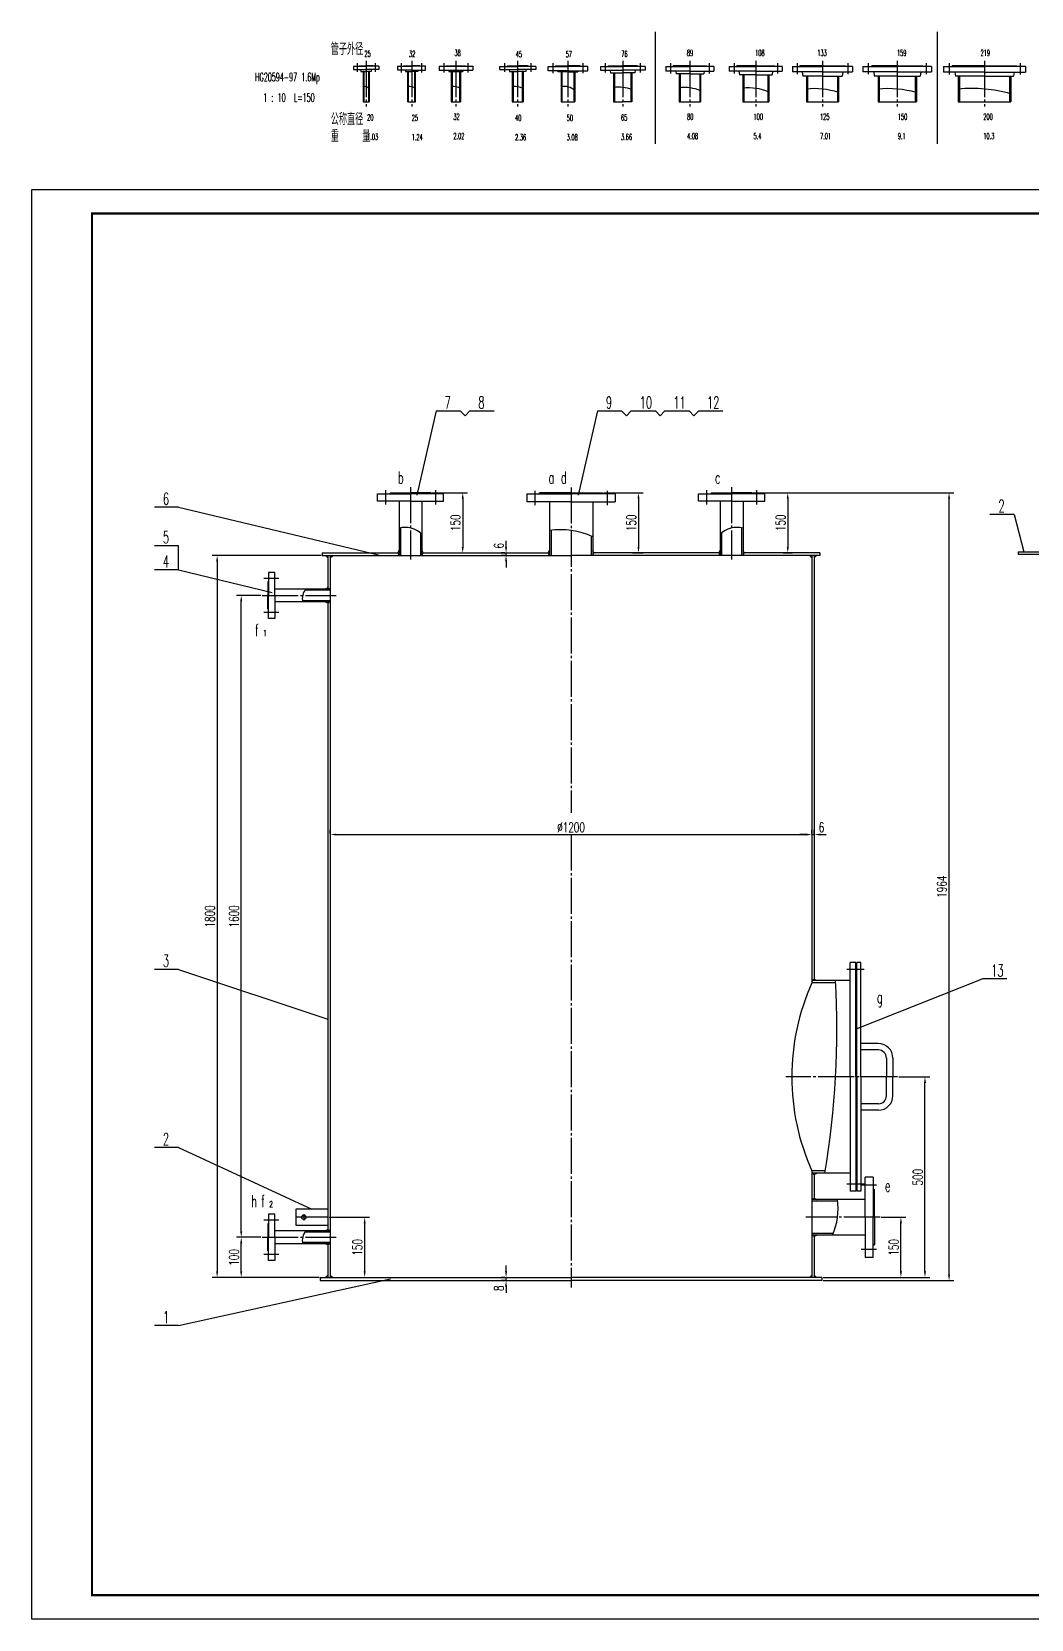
# Model space of a CAD drawing. Extents: x 0 to 841, y 0 to 660.
# Drawn here: x 0 to 415, y 0 to 660 of the extents above; entities that cross this region are included whole.
import ezdxf

# ---------------------------------------------------------------- set-up
doc = ezdxf.new("R2010")
doc.units = 0
doc.header["$LTSCALE"] = 10
doc.header["$MEASUREMENT"] = 0
doc.linetypes.add('XC', pattern=[1.8, 1.5, -0.1, 0.1, -0.1])
doc.layers.get('0').update_dxf_attribs({"linetype": 'CONTINUOUS'})
doc.layers.get('DEFPOINTS').update_dxf_attribs({"linetype": 'CONTINUOUS'})
doc.layers.add('1', color=1, linetype='XC')
doc.layers.add('A', color=3, linetype='CONTINUOUS')
doc.styles.add('HZTXT', font='txt.shx', dxfattribs={"width": 0.67, "bigfont": 'hztxt.shx'})
doc.styles.add('KING', font='txt.shx', dxfattribs={"width": 0.5, "bigfont": 'hztxt.shx'})
doc.styles.add('WANG08', font='txt.shx', dxfattribs={"width": 0.7, "bigfont": 'hztxt.shx'})
doc.dimstyles.new('GYY-比例1-6', dxfattribs={"dimtxt": 4, "dimasz": 2.5, "dimexe": 2, "dimexo": 0.5, "dimgap": 1, "dimtad": 1, "dimdec": 4, "dimlfac": 6, "dimzin": 9, "dimdsep": 46, "dimtxsty": 'HZTXT', "dimcen": 2, "dimclrd": 6, "dimclre": 6, "dimclrt": 6, "dimadec": 0, "dimazin": 0, "dimtfac": 0.5, "dimtdec": 4, "dimtix": 1, "dimtmove": 2, "dimatfit": 3, "dimfxl": 0, "dimtolj": 1, "dimtzin": 9, "dimarcsym": 0})

# ---------------------------------------------------------------- blocks, each defined once
blk = doc.blocks.new('*D11')
at = {"color": 6, "linetype": 'ByBlock'}
for p, q in [((131.17, 136.67), (121, 136.67)), ((123, 122.5), (123, 134.17)), ((155.33, 120), (121, 120))]:
    blk.add_line(p, q, dxfattribs=at)
for points in [[(122.58, 134.17), (123.42, 134.17), (123, 136.67)], [(122.58, 122.5), (123.42, 122.5), (123, 120)]]:
    blk.add_solid(points, dxfattribs=at)
at = {"layer": 'DEFPOINTS', "color": 0, "linetype": 'ByBlock'}
for p in [(123, 136.67), (131.67, 136.67), (155.83, 120)]:
    blk.add_point(p, dxfattribs=at)
at = {"color": 6, "linetype": 'ByBlock', "insert": (120, 128.33), "char_height": 4, "attachment_point": 5, "rotation": 90, "style": 'HZTXT'}
blk.add_mtext('\\A1;100', dxfattribs=at)
blk = doc.blocks.new('*D12')
at = {"color": 6, "linetype": 'ByBlock'}
for p, q in [((131.17, 403.33), (121, 403.33)), ((123, 139.17), (123, 400.83))]:
    blk.add_line(p, q, dxfattribs=at)
for points in [[(122.58, 400.83), (123.42, 400.83), (123, 403.33)], [(122.58, 139.17), (123.42, 139.17), (123, 136.67)]]:
    blk.add_solid(points, dxfattribs=at)
at = {"layer": 'DEFPOINTS', "color": 0, "linetype": 'ByBlock'}
for p in [(123, 403.33), (131.67, 403.33), (131.67, 136.67)]:
    blk.add_point(p, dxfattribs=at)
at = {"color": 6, "linetype": 'ByBlock', "insert": (120, 270), "char_height": 4, "attachment_point": 5, "rotation": 90, "style": 'HZTXT'}
blk.add_mtext('\\A1;1600', dxfattribs=at)
blk = doc.blocks.new('*D13')
at = {"color": 6, "linetype": 'ByBlock'}
for p, q in [((156.17, 420), (111, 420)), ((113, 417.5), (113, 122.5)), ((155.33, 120), (111, 120))]:
    blk.add_line(p, q, dxfattribs=at)
for points in [[(112.58, 417.5), (113.42, 417.5), (113, 420)], [(112.58, 122.5), (113.42, 122.5), (113, 120)]]:
    blk.add_solid(points, dxfattribs=at)
at = {"layer": 'DEFPOINTS', "color": 0, "linetype": 'ByBlock'}
for p in [(156.67, 420), (113, 120), (155.83, 120)]:
    blk.add_point(p, dxfattribs=at)
at = {"color": 6, "linetype": 'ByBlock', "insert": (110, 270), "char_height": 4, "attachment_point": 5, "rotation": 90, "style": 'HZTXT'}
blk.add_mtext('\\A1;1800', dxfattribs=at)
blk = doc.blocks.new('*D14')
at = {"color": 6, "linetype": 'ByBlock'}
for p, q in [((124, 326.5), (124, 328)), ((126.5, 326), (321.5, 326)), ((324, 326.5), (324, 328))]:
    blk.add_line(p, q, dxfattribs=at)
for points in [[(126.5, 326.42), (126.5, 325.58), (124, 326)], [(321.5, 326.42), (321.5, 325.58), (324, 326)]]:
    blk.add_solid(points, dxfattribs=at)
at = {"layer": 'DEFPOINTS', "color": 0, "linetype": 'ByBlock'}
for p in [(124, 326), (324, 326), (324, 326)]:
    blk.add_point(p, dxfattribs=at)
at = {"color": 6, "linetype": 'ByBlock', "insert": (224, 329), "char_height": 4, "attachment_point": 5, "style": 'HZTXT'}
blk.add_mtext('\\A1;∅1200', dxfattribs=at)
blk = doc.blocks.new('*D15')
at = {"color": 6, "linetype": 'ByBlock'}
for p, q in [((360, 283.5), (360, 285)), ((361, 283.5), (361, 285)), ((357.5, 283), (355, 283)), ((360, 283), (361, 283)), ((360, 283), (361, 283)), ((363.5, 283), (366, 283))]:
    blk.add_line(p, q, dxfattribs=at)
for points in [[(357.5, 283.42), (357.5, 282.58), (360, 283)], [(363.5, 283.42), (363.5, 282.58), (361, 283)]]:
    blk.add_solid(points, dxfattribs=at)
at = {"layer": 'DEFPOINTS', "color": 0, "linetype": 'ByBlock'}
for p in [(360, 283), (361, 283), (361, 283)]:
    blk.add_point(p, dxfattribs=at)
at = {"color": 6, "linetype": 'ByBlock', "insert": (364, 286), "char_height": 4, "attachment_point": 5, "style": 'HZTXT'}
blk.add_mtext('\\A1;6', dxfattribs=at)
blk = doc.blocks.new('*D16')
at = {"color": 6, "linetype": 'ByBlock'}
for p, q in [((202.33, 446), (217, 446)), ((215, 443.5), (215, 423.5)), ((213.5, 421), (217, 421))]:
    blk.add_line(p, q, dxfattribs=at)
for points in [[(214.58, 443.5), (215.42, 443.5), (215, 446)], [(214.58, 423.5), (215.42, 423.5), (215, 421)]]:
    blk.add_solid(points, dxfattribs=at)
at = {"layer": 'DEFPOINTS', "color": 0, "linetype": 'ByBlock'}
for p in [(201.83, 446), (213, 421), (215, 421)]:
    blk.add_point(p, dxfattribs=at)
at = {"color": 6, "linetype": 'ByBlock', "insert": (212, 433.5), "char_height": 4, "attachment_point": 5, "rotation": 90, "style": 'HZTXT'}
blk.add_mtext('\\A1;150', dxfattribs=at)
blk = doc.blocks.new('*D17')
at = {"color": 6, "linetype": 'ByBlock'}
for p, q in [((273.67, 446), (290, 446)), ((288, 443.5), (288, 423.5)), ((285.5, 421), (290, 421))]:
    blk.add_line(p, q, dxfattribs=at)
for points in [[(287.58, 443.5), (288.42, 443.5), (288, 446)], [(287.58, 423.5), (288.42, 423.5), (288, 421)]]:
    blk.add_solid(points, dxfattribs=at)
at = {"layer": 'DEFPOINTS', "color": 0, "linetype": 'ByBlock'}
for p in [(273.17, 446), (285, 421), (288, 421)]:
    blk.add_point(p, dxfattribs=at)
at = {"color": 6, "linetype": 'ByBlock', "insert": (285, 433.5), "char_height": 4, "attachment_point": 5, "rotation": 90, "style": 'HZTXT'}
blk.add_mtext('\\A1;150', dxfattribs=at)
blk = doc.blocks.new('*D18')
at = {"color": 6, "linetype": 'ByBlock'}
for p, q in [((335.67, 446), (352, 446)), ((350, 443.5), (350, 423.5)), ((348.12, 421), (352, 421))]:
    blk.add_line(p, q, dxfattribs=at)
for points in [[(349.58, 443.5), (350.42, 443.5), (350, 446)], [(349.58, 423.5), (350.42, 423.5), (350, 421)]]:
    blk.add_solid(points, dxfattribs=at)
at = {"layer": 'DEFPOINTS', "color": 0, "linetype": 'ByBlock'}
for p in [(335.17, 446), (347.62, 421), (350, 421)]:
    blk.add_point(p, dxfattribs=at)
at = {"color": 6, "linetype": 'ByBlock', "insert": (347, 433.5), "char_height": 4, "attachment_point": 5, "rotation": 90, "style": 'HZTXT'}
blk.add_mtext('\\A1;150', dxfattribs=at)
blk = doc.blocks.new('*D19')
at = {"color": 6, "linetype": 'ByBlock'}
for p, q in [((233, 423.5), (233, 426)), ((232.5, 421), (231, 421)), ((232.5, 420), (231, 420)), ((233, 420), (233, 421)), ((233, 420), (233, 421)), ((233, 417.5), (233, 415))]:
    blk.add_line(p, q, dxfattribs=at)
for points in [[(232.58, 423.5), (233.42, 423.5), (233, 421)], [(232.58, 417.5), (233.42, 417.5), (233, 420)]]:
    blk.add_solid(points, dxfattribs=at)
at = {"layer": 'DEFPOINTS', "color": 0, "linetype": 'ByBlock'}
for p in [(233, 421), (233, 421), (233, 420)]:
    blk.add_point(p, dxfattribs=at)
at = {"color": 6, "linetype": 'ByBlock', "insert": (230, 424), "char_height": 4, "attachment_point": 5, "rotation": 90, "style": 'HZTXT'}
blk.add_mtext('\\A1;6', dxfattribs=at)
blk = doc.blocks.new('*D20')
at = {"color": 6, "linetype": 'ByBlock'}
for p, q in [((388.83, 145), (399, 145)), ((397, 122.5), (397, 142.5)), ((364.67, 120), (399, 120))]:
    blk.add_line(p, q, dxfattribs=at)
for points in [[(396.58, 142.5), (397.42, 142.5), (397, 145)], [(396.58, 122.5), (397.42, 122.5), (397, 120)]]:
    blk.add_solid(points, dxfattribs=at)
at = {"layer": 'DEFPOINTS', "color": 0, "linetype": 'ByBlock'}
for p in [(388.33, 145), (397, 145), (364.17, 120)]:
    blk.add_point(p, dxfattribs=at)
at = {"color": 6, "linetype": 'ByBlock', "insert": (394, 132.5), "char_height": 4, "attachment_point": 5, "rotation": 90, "style": 'HZTXT'}
blk.add_mtext('\\A1;150', dxfattribs=at)
blk = doc.blocks.new('*D21')
at = {"color": 6, "linetype": 'ByBlock'}
for p, q in [((396.11, 203.33), (409, 203.33)), ((407, 122.5), (407, 200.83)), ((364.67, 120), (409, 120))]:
    blk.add_line(p, q, dxfattribs=at)
for points in [[(406.58, 200.83), (407.42, 200.83), (407, 203.33)], [(406.58, 122.5), (407.42, 122.5), (407, 120)]]:
    blk.add_solid(points, dxfattribs=at)
at = {"layer": 'DEFPOINTS', "color": 0, "linetype": 'ByBlock'}
for p in [(395.61, 203.33), (407, 203.33), (364.17, 120)]:
    blk.add_point(p, dxfattribs=at)
at = {"color": 6, "linetype": 'ByBlock', "insert": (404, 161.67), "char_height": 4, "attachment_point": 5, "rotation": 90, "style": 'HZTXT'}
blk.add_mtext('\\A1;500', dxfattribs=at)
blk = doc.blocks.new('*D22')
at = {"color": 6, "linetype": 'ByBlock'}
for p, q in [((335.67, 446), (419, 446)), ((417, 121.17), (417, 443.5)), ((364.67, 118.67), (419, 118.67))]:
    blk.add_line(p, q, dxfattribs=at)
for points in [[(416.58, 443.5), (417.42, 443.5), (417, 446)], [(416.58, 121.17), (417.42, 121.17), (417, 118.67)]]:
    blk.add_solid(points, dxfattribs=at)
at = {"layer": 'DEFPOINTS', "color": 0, "linetype": 'ByBlock'}
for p in [(335.17, 446), (417, 446), (364.17, 118.67)]:
    blk.add_point(p, dxfattribs=at)
at = {"color": 6, "linetype": 'ByBlock', "insert": (414, 282.33), "char_height": 4, "attachment_point": 5, "rotation": 90, "style": 'HZTXT'}
blk.add_mtext('\\A1;1964', dxfattribs=at)
blk = doc.blocks.new('*D23')
at = {"color": 6, "linetype": 'ByBlock'}
for p, q in [((232.5, 120), (231, 120)), ((233, 122.5), (233, 125)), ((233, 118.67), (233, 120)), ((233, 118.67), (233, 120)), ((232.5, 118.67), (231, 118.67)), ((233, 116.17), (233, 113.67))]:
    blk.add_line(p, q, dxfattribs=at)
for points in [[(232.58, 122.5), (233.42, 122.5), (233, 120)], [(232.58, 116.17), (233.42, 116.17), (233, 118.67)]]:
    blk.add_solid(points, dxfattribs=at)
at = {"layer": 'DEFPOINTS', "color": 0, "linetype": 'ByBlock'}
for p in [(233, 120), (233, 120), (233, 118.67)]:
    blk.add_point(p, dxfattribs=at)
at = {"color": 6, "linetype": 'ByBlock', "insert": (230, 115.49), "char_height": 4, "attachment_point": 5, "rotation": 90, "style": 'HZTXT'}
blk.add_mtext('\\A1;8', dxfattribs=at)
blk = doc.blocks.new('*D30')
at = {"color": 6, "linetype": 'ByBlock'}
for p, q in [((123.5, 167), (140.27, 167)), ((138.27, 164.5), (138.27, 144.5)), ((135.75, 142), (140.27, 142))]:
    blk.add_line(p, q, dxfattribs=at)
for points in [[(137.86, 164.5), (138.69, 164.5), (138.27, 167)], [(137.86, 144.5), (138.69, 144.5), (138.27, 142)]]:
    blk.add_solid(points, dxfattribs=at)
at = {"layer": 'DEFPOINTS', "color": 0, "linetype": 'ByBlock'}
for p in [(123, 167), (135.25, 142), (138.27, 142)]:
    blk.add_point(p, dxfattribs=at)
at = {"color": 6, "linetype": 'ByBlock', "insert": (135.27, 154.5), "char_height": 4, "attachment_point": 5, "rotation": 90, "style": 'HZTXT'}
blk.add_mtext('\\A1;150', dxfattribs=at)

msp = doc.modelspace()

# ---------------------------------------------------------------- linework, layer by layer
for p, q in [((168, 502), (160, 467)), ((168, 502), (178, 502)), ((178, 502), (180, 500)), ((180, 500), (182, 502)), ((182, 502), (192, 502)), ((235, 502), (227, 467)), ((235, 502), (245, 502)), ((245, 502), (247, 500)), ((247, 500), (249, 502)), ((249, 502), (259, 502)), ((259, 502), (261, 500)), ((261, 500), (263, 502)), ((263, 502), (273, 502)), ((273, 502), (275, 500)), ((275, 500), (277, 502)), ((277, 502), (287, 502)), ((61, 461.999999), (51, 461.999999)), ((61, 461.999999), (144, 442.2)), ((408, 459), (398, 459)), ((408, 459), (412, 443.5)), ((61, 445.999999), (51, 445.999999)), ((61, 435.999999), (61, 445.999999)), ((61, 435.999999), (51, 435.999999)), ((61, 435.999999), (99.8, 426.6)), ((61, 269.999999), (51, 269.999999)), ((61, 269.999999), (123, 249.240964)), ((395, 266), (342.061507, 245)), ((405, 266), (395, 266)), ((61, 195.999999), (51, 195.999999)), ((61, 195.999999), (116.333333, 170.333333)), ((61, 121.999999), (149, 141.4)), ((61, 121.999999), (51, 121.999999))]:
    msp.add_line(p, q)
msp.add_lwpolyline([(0, 0), (0, 594), (841, 594), (841, 0)], close=True)
at = {"const_width": 0.9}
msp.add_lwpolyline([(25, 10), (25, 584), (831, 584), (831, 10)], close=True, dxfattribs=at)
for centre, radius, start, end in [((138.234142, 634.304468), 2.488685, 41.113384967, 104.544780528), ((157.017001, 633.013187), 3.785702, 50.656785066, 102.199803947), ((175.211131, 632.283843), 4.530279, 51.016227441, 102.104777157), ((200.68817, 629.773659), 7.030332, 61.310504267, 99.20810892), ((221.253149, 630.404029), 6.370781, 47.853209591, 102.925119212), ((243.580565, 621.676008), 14.85936, 67.443356998, 97.346266984), ((271.139061, 619.390477), 16.96942, 66.836603743, 97.534214245), ((298.009898, 616.583735), 19.616363, 65.611565881, 97.911317486), ((325.090463, 603.410244), 32.473823, 72.111206657, 95.876823346), ((355.481378, 589.846232), 46.039084, 74.988135786, 94.953066379), ((390.251046, 572.986831), 62.96505, 74.878961781, 94.988339414), ((154.958333, 442.98439), 10.617968, 47.853209591, 102.925119212), ((219.5, 419.950567), 32.693938, 65.611565881, 97.911317486), ((293.041667, 442.98439), 10.617968, 77.074880788, 132.146790409), ((118.667013, 424), 6.309503, 140.656785066, 192.199803947), ((-29.942995, 245.333333), 364.355069, 350.521672187, 3.146633391), ((306.628469, 170.708333), 28.282367, 336.836603743, 7.534214245), ((118.667013, 157.333333), 6.309503, 140.656785066, 192.199803947)]:
    msp.add_arc(centre, radius, start, end)
at = {"layer": '1'}
for p, q in [((135.109142, 646.413395), (135.109142, 642.813395)), ((138.859142, 647.413395), (138.859142, 628.413395)), ((142.609142, 646.413395), (142.609142, 642.813395)), ((153.567001, 642.613395), (153.567001, 646.413395)), ((157.817001, 647.413395), (157.817001, 628.413395)), ((162.067001, 642.613395), (162.067001, 646.413395)), ((171.161131, 646.413395), (171.161131, 642.613395)), ((176.161131, 647.413395), (176.161131, 628.413395)), ((181.161131, 646.413395), (181.161131, 642.613395)), ((196.31317, 646.413395), (196.31317, 642.813395)), ((201.81317, 647.413395), (201.81317, 628.413395)), ((207.31317, 646.413395), (207.31317, 642.813395)), ((216.428149, 646.413395), (216.428149, 642.313395)), ((222.678149, 647.413395), (222.678149, 628.413395)), ((228.928149, 646.413395), (228.928149, 642.313395)), ((238.230565, 646.413395), (238.230565, 642.613395)), ((245.480565, 647.413395), (245.480565, 628.413395)), ((252.730565, 646.413395), (252.730565, 642.613395)), ((265.364061, 646.413395), (265.364061, 642.113395)), ((273.364061, 647.413395), (273.364061, 628.413395)), ((281.364061, 646.413395), (281.364061, 642.113395)), ((291.709898, 646.413395), (291.709898, 642.113395)), ((300.709898, 647.413395), (300.709898, 628.413395)), ((309.709898, 646.413395), (309.709898, 642.113395)), ((317.915463, 646.413395), (317.915463, 641.913395)), ((328.415463, 647.413395), (328.415463, 628.413395)), ((338.915463, 646.413395), (338.915463, 641.913395)), ((347.456378, 646.413395), (347.456378, 641.913395)), ((359.456378, 647.413395), (359.456378, 628.413395)), ((371.456378, 646.413395), (371.456378, 641.913395)), ((380.976046, 646.413395), (380.976046, 641.713395)), ((395.726046, 647.413395), (395.726046, 628.413395)), ((410.476046, 646.413395), (410.476046, 641.713395)), ((146.916667, 469.030959), (146.916667, 463.064075)), ((157.333333, 470.333333), (157.333333, 440.333333)), ((167.75, 469.030959), (167.75, 463.064075)), ((209, 468.733105), (209, 462.900099)), ((224, 470.233105), (224, 335)), ((239, 468.733105), (239, 462.900099)), ((280.25, 469.030959), (280.25, 463.064075)), ((290.666667, 470.333333), (290.666667, 440.333333)), ((301.083333, 469.030959), (301.083333, 463.064075)), ((102.666667, 432.416667), (96.333333, 432.416667)), ((95.666667, 425.333333), (126.5, 425.333333)), ((102.666667, 418.25), (96.333333, 418.25)), ((224, 326), (224, 137.833333)), ((345.717006, 269.916667), (338.586021, 269.916667)), ((359.611576, 225.333333), (313.166667, 225.333333)), ((345.717006, 180.75), (338.586021, 180.75)), ((350.833333, 180.333333), (344.5, 180.333333)), ((102.666667, 165.75), (96.333333, 165.75)), ((123, 167), (109.666667, 167)), ((113, 168.333333), (113, 165.666667)), ((352.333333, 167), (321.5, 167)), ((95.666667, 158.666667), (126.5, 158.666667)), ((350.833333, 153.666667), (344.5, 153.666667)), ((102.666667, 151.583333), (96.333333, 151.583333))]:
    msp.add_line(p, q, dxfattribs=at)
at = {"layer": 'A'}
for p, q in [((259.102009, 612.939313), (259.102009, 659.522659)), ((376.150669, 612.939313), (376.150669, 659.522659)), ((133.609142, 645.213395), (138.859142, 645.213395)), ((133.609142, 645.213395), (133.609142, 643.813395)), ((133.609142, 643.813395), (138.859142, 643.813395)), ((135.959142, 645.413395), (135.959142, 645.213395)), ((135.959142, 645.413395), (138.859142, 645.413395)), ((136.609142, 643.813395), (136.708872, 643.013395)), ((136.708872, 643.013395), (138.859142, 643.013395)), ((137.609142, 643.013395), (137.609142, 630.413395)), ((137.909142, 643.013395), (137.909142, 630.413395)), ((141.759142, 645.413395), (138.859142, 645.413395)), ((144.109142, 645.213395), (138.859142, 645.213395)), ((144.109142, 643.813395), (138.859142, 643.813395)), ((141.009413, 643.013395), (138.859142, 643.013395)), ((139.809142, 643.013395), (139.809142, 630.413395)), ((140.109142, 643.013395), (140.109142, 630.413395)), ((141.109142, 643.813395), (141.009413, 643.013395)), ((141.759142, 645.413395), (141.759142, 645.213395)), ((144.109142, 645.213395), (144.109142, 643.813395)), ((152.067001, 645.213395), (157.817001, 645.213395)), ((152.067001, 643.613395), (152.067001, 645.213395)), ((157.817001, 643.613395), (152.067001, 643.613395)), ((154.417001, 645.413395), (157.817001, 645.413395)), ((154.417001, 645.213395), (154.417001, 645.413395)), ((155.217001, 643.613395), (155.290672, 643.013395)), ((155.290672, 643.013395), (157.817001, 643.013395)), ((156.217001, 630.413395), (156.217001, 643.013395)), ((156.517001, 630.413395), (156.517001, 643.013395)), ((161.217001, 645.413395), (157.817001, 645.413395)), ((163.567001, 645.213395), (157.817001, 645.213395)), ((157.817001, 643.613395), (163.567001, 643.613395)), ((160.34333, 643.013395), (157.817001, 643.013395)), ((159.117001, 630.413395), (159.117001, 643.013395)), ((159.417001, 630.413395), (159.417001, 643.013395)), ((160.417001, 643.613395), (160.34333, 643.013395)), ((161.217001, 645.213395), (161.217001, 645.413395)), ((163.567001, 643.613395), (163.567001, 645.213395)), ((169.161131, 645.213395), (183.161131, 645.213395)), ((169.161131, 645.213395), (169.161131, 643.613395)), ((169.161131, 643.613395), (183.161131, 643.613395)), ((172.261131, 645.413395), (180.061131, 645.413395)), ((172.261131, 645.413395), (172.261131, 645.213395)), ((173.161131, 643.613395), (173.239933, 643.013395)), ((173.239933, 643.013395), (179.082328, 643.013395)), ((174.261131, 643.013395), (174.261131, 630.413395)), ((174.611131, 643.013395), (174.611131, 630.413395)), ((177.711131, 643.013395), (177.711131, 630.413395)), ((178.061131, 643.013395), (178.061131, 630.413395)), ((179.161131, 643.613395), (179.082328, 643.013395)), ((180.061131, 645.413395), (180.061131, 645.213395)), ((183.161131, 645.213395), (183.161131, 643.613395)), ((194.31317, 645.113395), (201.81317, 645.113395)), ((194.31317, 645.113395), (194.31317, 643.813395)), ((194.31317, 643.813395), (201.81317, 643.813395)), ((197.41317, 645.413395), (197.41317, 645.113395)), ((197.41317, 645.413395), (201.81317, 645.413395)), ((198.31317, 643.813395), (198.417888, 643.013395)), ((198.417888, 643.013395), (201.81317, 643.013395)), ((199.56317, 643.013395), (199.56317, 630.413395)), ((199.91317, 643.013395), (199.91317, 630.413395)), ((206.21317, 645.413395), (201.81317, 645.413395)), ((209.31317, 645.113395), (201.81317, 645.113395)), ((209.31317, 643.813395), (201.81317, 643.813395)), ((205.208453, 643.013395), (201.81317, 643.013395)), ((203.71317, 643.013395), (203.71317, 630.413395)), ((204.06317, 643.013395), (204.06317, 630.413395)), ((205.31317, 643.813395), (205.208453, 643.013395)), ((206.21317, 645.413395), (206.21317, 645.113395)), ((209.31317, 645.113395), (209.31317, 643.813395)), ((214.428149, 645.113395), (222.678149, 645.113395)), ((214.428149, 643.313395), (214.428149, 645.113395)), ((222.678149, 643.313395), (214.428149, 643.313395)), ((217.578149, 645.413395), (217.578149, 645.113395)), ((217.578149, 645.413395), (222.678149, 645.413395)), ((218.478149, 643.313395), (218.539542, 642.813395)), ((222.678149, 642.813395), (218.539542, 642.813395)), ((219.828149, 642.813395), (219.828149, 630.413395)), ((220.178149, 642.813395), (220.178149, 630.413395)), ((227.778149, 645.413395), (222.678149, 645.413395)), ((230.928149, 645.113395), (222.678149, 645.113395)), ((222.678149, 643.313395), (230.928149, 643.313395)), ((222.678149, 642.813395), (226.816757, 642.813395)), ((225.178149, 642.813395), (225.178149, 630.413395)), ((225.528149, 642.813395), (225.528149, 630.413395)), ((226.878149, 643.313395), (226.816757, 642.813395)), ((227.778149, 645.413395), (227.778149, 645.113395)), ((230.928149, 643.313395), (230.928149, 645.113395)), ((236.230565, 645.113395), (245.480565, 645.113395)), ((236.230565, 645.113395), (236.230565, 643.613395)), ((236.230565, 643.613395), (245.480565, 643.613395)), ((239.380565, 645.413395), (239.380565, 645.113395)), ((239.380565, 645.413395), (245.480565, 645.413395)), ((240.280565, 643.613395), (240.437503, 642.413395)), ((240.437503, 642.413395), (245.480565, 642.413395)), ((241.680565, 642.413395), (241.680565, 630.413395)), ((242.080565, 642.413395), (242.080565, 630.413395)), ((251.580565, 645.413395), (245.480565, 645.413395)), ((254.730565, 645.113395), (245.480565, 645.113395)), ((254.730565, 643.613395), (245.480565, 643.613395)), ((250.523627, 642.413395), (245.480565, 642.413395)), ((248.880565, 642.413395), (248.880565, 630.413395)), ((249.280565, 642.413395), (249.280565, 630.413395)), ((250.680565, 643.613395), (250.523627, 642.413395)), ((251.580565, 645.413395), (251.580565, 645.113395)), ((254.730565, 645.113395), (254.730565, 643.613395)), ((263.364061, 645.113395), (273.364061, 645.113395)), ((263.364061, 645.113395), (263.364061, 643.113395)), ((273.364061, 643.113395), (263.364061, 643.113395)), ((266.464061, 645.113395), (266.464061, 645.413395)), ((273.364061, 645.413395), (266.464061, 645.413395)), ((267.464061, 643.113395), (267.599124, 642.013395)), ((273.364061, 642.013395), (267.599124, 642.013395)), ((268.914061, 642.013395), (268.914061, 630.413395)), ((269.314061, 642.013395), (269.314061, 630.413395)), ((273.364061, 645.413395), (280.264061, 645.413395)), ((283.364061, 645.113395), (273.364061, 645.113395)), ((273.364061, 643.113395), (283.364061, 643.113395)), ((273.364061, 642.013395), (279.128998, 642.013395)), ((277.414061, 642.013395), (277.414061, 630.413395)), ((277.814061, 642.013395), (277.814061, 630.413395)), ((279.264061, 643.113395), (279.128998, 642.013395)), ((280.264061, 645.113395), (280.264061, 645.413395)), ((283.364061, 645.113395), (283.364061, 643.113395)), ((289.709898, 645.113395), (300.709898, 645.113395)), ((289.709898, 645.113395), (289.709898, 643.113395)), ((300.709898, 643.113395), (289.709898, 643.113395)), ((300.709898, 645.413395), (292.809898, 645.413395)), ((292.809898, 645.113395), (292.809898, 645.413395)), ((293.709898, 643.113395), (293.894075, 641.613395)), ((300.709898, 641.613395), (293.894075, 641.613395)), ((295.309898, 641.613395), (295.309898, 630.413395)), ((295.709898, 641.613395), (295.709898, 630.413395)), ((300.709898, 645.413395), (308.609898, 645.413395)), ((311.709898, 645.113395), (300.709898, 645.113395)), ((300.709898, 643.113395), (311.709898, 643.113395)), ((300.709898, 641.613395), (307.525721, 641.613395)), ((305.709898, 641.613395), (305.709898, 630.413395)), ((306.109898, 641.613395), (306.109898, 630.413395)), ((307.709898, 643.113395), (307.525721, 641.613395)), ((308.609898, 645.113395), (308.609898, 645.413395)), ((311.709898, 645.113395), (311.709898, 643.113395)), ((315.915463, 645.113395), (328.415463, 645.113395)), ((315.915463, 645.113395), (315.915463, 642.913395)), ((328.415463, 642.913395), (315.915463, 642.913395)), ((319.015463, 645.113395), (319.015463, 645.413395)), ((328.415463, 645.413395), (319.015463, 645.413395)), ((320.015463, 642.913395), (320.248754, 641.013395)), ((328.415463, 641.013395), (320.248754, 641.013395)), ((321.765463, 641.013395), (321.765463, 630.413395)), ((322.215463, 641.013395), (322.215463, 630.413395)), ((328.415463, 645.413395), (337.815463, 645.413395)), ((340.915463, 645.113395), (328.415463, 645.113395)), ((328.415463, 642.913395), (340.915463, 642.913395)), ((328.415463, 641.013395), (336.582173, 641.013395)), ((334.615463, 641.013395), (334.615463, 630.413395)), ((335.065463, 641.013395), (335.065463, 630.413395)), ((336.815463, 642.913395), (336.582173, 641.013395)), ((337.815463, 645.113395), (337.815463, 645.413395)), ((340.915463, 645.113395), (340.915463, 642.913395)), ((345.206378, 645.113395), (345.206378, 642.913395)), ((345.206378, 645.113395), (359.456378, 645.113395)), ((359.456378, 642.913395), (345.206378, 642.913395)), ((348.856378, 645.113395), (348.856378, 645.413395)), ((359.456378, 645.413395), (348.856378, 645.413395)), ((349.706378, 642.913395), (349.939668, 641.013395)), ((359.456378, 641.013395), (349.939668, 641.013395)), ((351.506378, 641.013395), (351.506378, 630.413395)), ((351.956378, 641.013395), (351.956378, 630.413395)), ((359.456378, 645.413395), (370.056378, 645.413395)), ((373.706378, 645.113395), (359.456378, 645.113395)), ((359.456378, 642.913395), (373.706378, 642.913395)), ((359.456378, 641.013395), (368.973087, 641.013395)), ((366.956378, 641.013395), (366.956378, 630.413395)), ((367.406378, 641.013395), (367.406378, 630.413395)), ((369.206378, 642.913395), (368.973087, 641.013395)), ((370.056378, 645.113395), (370.056378, 645.413395)), ((373.706378, 645.113395), (373.706378, 642.913395)), ((378.726046, 645.113395), (395.726046, 645.113395)), ((378.726046, 645.113395), (378.726046, 642.713395)), ((395.726046, 642.713395), (378.726046, 642.713395)), ((382.326046, 645.113395), (382.326046, 645.413395)), ((395.726046, 645.413395), (382.326046, 645.413395)), ((383.426046, 642.713395), (383.63478, 641.013395)), ((395.726046, 641.013395), (383.63478, 641.013395)), ((384.776046, 641.013395), (384.776046, 630.413395)), ((385.376046, 641.013395), (385.376046, 630.413395)), ((395.726046, 645.413395), (409.126046, 645.413395)), ((412.726046, 645.113395), (395.726046, 645.113395)), ((395.726046, 642.713395), (412.726046, 642.713395)), ((395.726046, 641.013395), (407.817312, 641.013395)), ((406.076046, 641.013395), (406.076046, 630.413395)), ((406.676046, 641.013395), (406.676046, 630.413395)), ((408.026046, 642.713395), (407.817312, 641.013395)), ((409.126046, 645.113395), (409.126046, 645.413395)), ((412.726046, 645.113395), (412.726046, 642.713395)), ((137.609142, 630.413395), (140.109142, 630.413395)), ((156.217001, 630.413395), (159.417001, 630.413395)), ((174.261131, 630.413395), (178.061131, 630.413395)), ((199.56317, 630.413395), (204.06317, 630.413395)), ((219.828149, 630.413395), (225.528149, 630.413395)), ((241.680565, 630.413395), (245.480565, 630.413395)), ((249.280565, 630.413395), (245.480565, 630.413395)), ((268.914061, 630.413395), (277.814061, 630.413395)), ((295.309898, 630.413395), (306.109898, 630.413395)), ((321.765463, 630.413395), (335.065463, 630.413395)), ((351.506378, 630.413395), (367.406378, 630.413395)), ((384.776046, 630.413395), (406.676046, 630.413395)), ((143.583333, 464.5), (143.583333, 467.5)), ((143.583333, 467.5), (157.333333, 467.5)), ((157.333333, 464.5), (143.583333, 464.5)), ((148.833333, 468), (157.333333, 468)), ((148.833333, 468), (148.833333, 467.5)), ((152.583333, 464.5), (152.583333, 442)), ((165.833333, 468), (157.333333, 468)), ((171.083333, 467.5), (157.333333, 467.5)), ((157.333333, 464.5), (171.083333, 464.5)), ((162.083333, 464.5), (162.083333, 442)), ((165.833333, 468), (165.833333, 467.5)), ((171.083333, 464.5), (171.083333, 467.5)), ((205.666667, 467.5), (205.666667, 464.166667)), ((205.666667, 467.5), (224, 467.5)), ((224, 464.166667), (205.666667, 464.166667)), ((210.833333, 467.5), (210.833333, 468)), ((224, 468), (210.833333, 468)), ((215, 464.166667), (215, 442)), ((224, 468), (237.166667, 468)), ((242.333333, 467.5), (224, 467.5)), ((224, 464.166667), (242.333333, 464.166667)), ((233, 464.166667), (233, 442)), ((237.166667, 467.5), (237.166667, 468)), ((242.333333, 467.5), (242.333333, 464.166667)), ((276.916667, 467.5), (290.666667, 467.5)), ((276.916667, 464.5), (276.916667, 467.5)), ((290.666667, 464.5), (276.916667, 464.5)), ((282.166667, 468), (290.666667, 468)), ((282.166667, 468), (282.166667, 467.5)), ((285.916667, 464.5), (285.916667, 442)), ((299.166667, 468), (290.666667, 468)), ((304.416667, 467.5), (290.666667, 467.5)), ((290.666667, 464.5), (304.416667, 464.5)), ((295.416667, 464.5), (295.416667, 442)), ((299.166667, 468), (299.166667, 467.5)), ((304.416667, 464.5), (304.416667, 467.5)), ((153.166667, 453.450105), (153.166667, 442)), ((161.5, 451.347873), (161.5, 442)), ((215.666667, 452.419), (215.666667, 442)), ((232.333333, 450.020471), (232.333333, 442)), ((286.5, 451.347873), (286.5, 442)), ((294.833333, 453.450105), (294.833333, 442)), ((120.666667, 443), (152.097444, 443)), ((120.666667, 443), (120.666667, 442)), ((120.666667, 442), (224, 442)), ((122, 442), (123, 441)), ((123, 442), (123, 428.48589)), ((124, 442), (124, 142)), ((124, 441), (125, 442)), ((152.097444, 443), (152.583333, 444.091883)), ((152.583333, 442), (152.097444, 443)), ((162.569223, 443), (162.083333, 444.091883)), ((162.083333, 442), (162.569223, 443)), ((162.569223, 443), (214.51411, 443)), ((214.51411, 443), (215, 444.091883)), ((215, 442), (214.51411, 443)), ((327.333333, 442), (224, 442)), ((233.48589, 443), (233, 444.091883)), ((233, 442), (233.48589, 443)), ((285.430777, 443), (233.48589, 443)), ((285.430777, 443), (285.916667, 444.091883)), ((285.916667, 442), (285.430777, 443)), ((295.902556, 443), (295.416667, 444.091883)), ((295.416667, 442), (295.902556, 443)), ((327.333333, 443), (295.902556, 443)), ((324, 441), (323, 442)), ((324, 442), (324, 264.333333)), ((325, 442), (325, 265.92108)), ((326, 442), (325, 441)), ((327.333333, 443), (327.333333, 442)), ((409.666667, 443.5), (409.666667, 442.5)), ((409.666667, 443.5), (420.667876, 443.5)), ((409.666667, 442.5), (420.667876, 442.5)), ((98.333333, 431), (98, 431)), ((98, 431), (98, 425.333333)), ((101, 434.916667), (98.333333, 434.916667)), ((98.333333, 434.916667), (98.333333, 425.333333)), ((101, 425.333333), (101, 434.916667)), ((98, 419.666667), (98, 425.333333)), ((98.333333, 415.75), (98.333333, 425.333333)), ((124, 428), (101, 428)), ((101, 425.333333), (101, 415.75)), ((124, 422.666667), (101, 422.666667)), ((124, 423.166667), (112.412784, 423.166667)), ((124, 427.5), (113.417268, 427.5)), ((123, 428.48589), (121.908117, 428)), ((123, 422.180777), (121.908117, 422.666667)), ((124, 428), (123, 428.48589)), ((124, 422.666667), (123, 422.180777)), ((123, 422.180777), (123, 161.819223)), ((98.333333, 419.666667), (98, 419.666667)), ((101, 415.75), (98.333333, 415.75)), ((339.984847, 225.333333), (339.984847, 272.833333)), ((342.318181, 272.833333), (339.984847, 272.833333)), ((342.318181, 225.333333), (342.318181, 272.833333)), ((342.651514, 225.333333), (342.651514, 272.833333)), ((344.318181, 272.833333), (342.651514, 272.833333)), ((344.318181, 225.333333), (344.318181, 272.833333)), ((324, 265.333333), (325, 265.92108)), ((339.984847, 265.333333), (324, 265.333333)), ((333.916341, 264.333333), (324, 264.333333)), ((325, 265.92108), (326.12216, 265.333333)), ((342.651514, 268.666667), (342.318181, 268.666667)), ((351.651514, 239.166667), (344.318181, 239.166667)), ((351.651514, 236.5), (344.318181, 236.5)), ((354.984847, 233.166667), (354.984847, 225.333333)), ((357.651514, 233.166667), (357.651514, 225.333333)), ((339.984847, 225.333333), (339.984847, 177.833333)), ((342.318181, 225.333333), (342.318181, 177.833333)), ((342.651514, 225.333333), (342.651514, 177.833333)), ((344.318181, 225.333333), (344.318181, 177.833333)), ((354.984847, 217.5), (354.984847, 225.333333)), ((357.651514, 217.5), (357.651514, 225.333333)), ((351.651514, 214.166667), (344.318181, 214.166667)), ((351.651514, 211.5), (344.318181, 211.5)), ((324, 186.333333), (324, 142)), ((329.603409, 186.333333), (324, 186.333333)), ((324, 185.333333), (325, 184.745587)), ((339.984847, 185.333333), (324, 185.333333)), ((325, 184.745587), (326.12216, 185.333333)), ((325, 184.745587), (325, 174.902556)), ((342.651514, 182), (342.318181, 182)), ((346.166667, 167), (346.166667, 183.666667)), ((349.5, 183.666667), (346.166667, 183.666667)), ((349.5, 183.666667), (349.5, 167)), ((349.5, 178.5), (350, 178.5)), ((350, 167), (350, 178.5)), ((324, 174.416667), (325, 174.902556)), ((346.166667, 174.416667), (324, 174.416667)), ((334.7468, 173.75), (324, 173.75)), ((325, 174.902556), (326.091883, 174.416667)), ((342.318181, 177.833333), (339.984847, 177.833333)), ((344.318181, 177.833333), (342.651514, 177.833333)), ((98.333333, 168.25), (98.333333, 158.666667)), ((101, 168.25), (98.333333, 168.25)), ((101, 158.666667), (101, 168.25)), ((123, 170.333333), (109.666667, 170.333333)), ((109.666667, 170.333333), (109.666667, 163.666667)), ((346.166667, 167), (346.166667, 150.333333)), ((349.5, 150.333333), (349.5, 167)), ((350, 167), (350, 155.5)), ((98, 164.333333), (98, 158.666667)), ((98.333333, 164.333333), (98, 164.333333)), ((98, 153), (98, 158.666667)), ((98.333333, 149.083333), (98.333333, 158.666667)), ((124, 161.333333), (101, 161.333333)), ((101, 158.666667), (101, 149.083333)), ((109.666667, 163.666667), (123, 163.666667)), ((124, 160.833333), (113.417268, 160.833333)), ((123, 161.819223), (121.908117, 161.333333)), ((124, 161.333333), (123, 161.819223)), ((332.906131, 160.25), (324, 160.25)), ((346.166667, 159.583333), (324, 159.583333)), ((324, 159.583333), (325, 159.097444)), ((325, 159.097444), (326.091883, 159.583333)), ((325, 159.097444), (325, 142)), ((98.333333, 153), (98, 153)), ((124, 156), (101, 156)), ((124, 156.5), (112.412784, 156.5)), ((123, 155.51411), (121.908117, 156)), ((124, 156), (123, 155.51411)), ((123, 155.51411), (123, 142)), ((349.5, 155.5), (350, 155.5)), ((101, 149.083333), (98.333333, 149.083333)), ((349.5, 150.333333), (346.166667, 150.333333)), ((119.833333, 142), (224, 142)), ((119.833333, 142), (119.833333, 140.666667)), ((119.833333, 140.666667), (224, 140.666667)), ((122, 142), (123, 143)), ((124, 143), (125, 142)), ((328.166667, 142), (224, 142)), ((328.166667, 140.666667), (224, 140.666667)), ((324, 143), (323, 142)), ((326, 142), (325, 143)), ((328.166667, 142), (328.166667, 140.666667))]:
    msp.add_line(p, q, dxfattribs=at)
msp.add_circle((113, 167), 0.916667, dxfattribs=at)
for centre, radius, start, end in [((411.036994, 225.333333), 95.37525, 155.863548724, 204.136451276), ((351.651514, 233.166667), 6, 0, 90), ((351.651514, 233.166667), 3.333333, 0, 90), ((351.651514, 217.5), 3.333333, 270, 360), ((351.651514, 217.5), 6, 270, 360)]:
    msp.add_arc(centre, radius, start, end, dxfattribs=at)

# ---------------------------------------------------------------- texts
at = {"color": 6, "insert": (112.634859, 130.127954), "char_height": 4, "attachment_point": 4, "style": 'HZTXT'}
msp.add_mtext('\\A1;', dxfattribs=at)
at = {"layer": 'A'}
for s, height, style, width, p in [('管子外径', 5, 'HZTXT', 0.5, (124.190877, 649.863406)), ('25', 2.5, 'HZTXT', 0.5, (138.190016, 649.146222)), ('32', 2.5, 'HZTXT', 0.5, (156.691918, 649.037545)), ('38', 2.5, 'HZTXT', 0.5, (175.555184, 649.455816)), ('45', 2.5, 'HZTXT', 0.5, (201.026411, 648.930419)), ('57', 2.5, 'HZTXT', 0.5, (221.772069, 648.930419)), ('76', 2.5, 'HZTXT', 0.5, (244.848065, 649.070853)), ('89', 2.5, 'HZTXT', 0.5, (272.079512, 649.455816)), ('108', 2.5, 'HZTXT', 0.5, (300.451484, 649.455816)), ('133', 2.5, 'HZTXT', 0.5, (326.27364, 649.455816)), ('159', 2.5, 'HZTXT', 0.5, (359.365701, 649.455816)), ('219', 2.5, 'HZTXT', 0.5, (394.088234, 649.455816)), ('HG20594-97 1.6Mp', 3.5, 'HZTXT', 0.5, (92.790693, 638.944477)), ('1 : 10  L=150', 3.5, 'HZTXT', 0.5, (96.143988, 630.424135)), ('公称直径', 5, 'HZTXT', 0.5, (124.190877, 620.742554)), ('20', 2.5, 'HZTXT', 0.5, (139.31679, 622.663342)), ('25', 2.5, 'HZTXT', 0.5, (157.818692, 622.554665)), ('32', 2.5, 'HZTXT', 0.5, (175.102615, 622.972935)), ('40', 2.5, 'HZTXT', 0.5, (200.749326, 622.447538)), ('50', 2.5, 'HZTXT', 0.5, (222.196913, 622.447538)), ('65', 2.5, 'HZTXT', 0.5, (244.746462, 622.587972)), ('80', 2.5, 'HZTXT', 0.5, (272.178461, 622.972935)), ('100', 2.5, 'HZTXT', 0.5, (299.779563, 622.972935)), ('125', 2.5, 'HZTXT', 0.5, (327.400414, 622.972935)), ('150', 2.5, 'HZTXT', 0.5, (359.721607, 622.972935)), ('200', 2.5, 'HZTXT', 0.5, (395.215008, 622.972935)), ('重    量', 5, 'HZTXT', 0.5, (124.190877, 613.721531)), ('1.03', 2.5, 'HZTXT', 0.5, (139.31679, 614.631232)), ('1.24', 2.5, 'HZTXT', 0.5, (157.818692, 614.522555)), ('2.02', 2.5, 'HZTXT', 0.5, (175.102615, 614.940825)), ('2.36', 2.5, 'HZTXT', 0.5, (200.749326, 614.415428)), ('3.08', 2.5, 'HZTXT', 0.5, (222.196913, 614.415428)), ('3.66', 2.5, 'HZTXT', 0.5, (244.746462, 614.555862)), ('4.08', 2.5, 'HZTXT', 0.5, (272.178461, 614.940825)), ('5.4', 2.5, 'HZTXT', 0.5, (299.779563, 614.940825)), ('7.01', 2.5, 'HZTXT', 0.5, (327.400414, 614.940825)), ('9.1', 2.5, 'HZTXT', 0.5, (359.721607, 614.940825)), ('10.3', 2.5, 'HZTXT', 0.5, (395.215008, 614.940825)), ('7', 5, 'WANG08', 0.6, (171.495913, 503)), ('8', 5, 'WANG08', 0.6, (185.495913, 503)), ('9', 5, 'WANG08', 0.6, (238.495913, 503)), ('10', 5, 'WANG08', 0.6, (252.495913, 503)), ('11', 5, 'WANG08', 0.6, (266.495913, 503)), ('12', 5, 'WANG08', 0.6, (280.495913, 503)), ('b', 5, 'KING', 0.6, (152.103705, 471.804857)), ('a d', 5, 'KING', 0.6, (214.603705, 471.804857)), ('c', 5, 'KING', 0.6, (283.770372, 471.804857)), ('6', 5, 'WANG08', 0.6, (54.495912, 462.999999)), ('2', 5, 'WANG08', 0.6, (401.495913, 460)), ('5', 5, 'WANG08', 0.6, (54.495912, 446.999999)), ('4', 5, 'WANG08', 0.6, (54.495912, 436.999999)), ('f', 5, 'KING', 0.6, (92.770372, 408.471523)), ('1', 2.5, 'KING', 0.6, (96.103705, 408.471523)), ('3', 5, 'WANG08', 0.6, (54.495912, 270.999999)), ('13', 5, 'WANG08', 0.6, (398.495913, 267)), ('g', 5, 'KING', 0.6, (350.988294, 255.971523)), ('2', 5, 'WANG08', 0.6, (54.495912, 196.999999)), ('e', 5, 'KING', 0.6, (354.321627, 177.63819)), ('h', 5, 'KING', 0.6, (91.103705, 171.13819)), ('f', 5, 'KING', 0.6, (95.270372, 171.13819)), ('2', 2.5, 'KING', 0.6, (98.603705, 171.13819)), ('1', 5, 'WANG08', 0.6, (54.495912, 122.999999))]:
    msp.add_text(s, height=height, dxfattribs=dict(at, style=style, width=width)).set_placement(p)

# ---------------------------------------------------------------- dimensions: what is measured, and where the dimension line sits
for base, p1, p2, picture, middle in [((179, 443), (165.833333, 468), (177, 443), '*D16', (176, 455.5)), ((252, 443), (237.166667, 468), (249, 443), '*D17', (249, 455.5)), ((314, 443), (299.166667, 468), (311.617945, 443), '*D18', (311, 455.5)), ((381, 468), (328.166667, 140.666667), (299.166667, 468), '*D22', (378, 304.333333)), ((77, 142), (120.666667, 442), (119.833333, 142), '*D13', (74, 292)), ((371, 225.333333), (328.166667, 142), (359.611576, 225.333333), '*D21', (368, 183.666667)), ((361, 167), (328.166667, 142), (352.333333, 167), '*D20', (358, 154.5)), ((87, 158.666667), (119.833333, 142), (95.666667, 158.666667), '*D11', (84, 150.333333))]:
    dim = msp.add_linear_dim(base=base, p1=p1, p2=p2, angle=90, dimstyle='GYY-比例1-6')
    dim.commit()
    dim.dimension.update_dxf_attribs({"geometry": picture, "text_midpoint": middle, "insert": (-36, 22)})
for base, p1, p2, picture, middle in [((197, 443), (197, 442), (197, 443), '*D19', (194, 446)), ((197, 142), (197, 140.666667), (197, 142), '*D23', (194, 137.49389))]:
    dim = msp.add_linear_dim(base=base, p1=p1, p2=p2, angle=90, dimstyle='GYY-比例1-6')
    dim.commit()
    dim.dimension.update_dxf_attribs({"geometry": picture, "text_midpoint": middle, "dimtype": 160, "insert": (-36, 22)})
dim = msp.add_linear_dim(base=(87, 425.333333), p1=(95.666667, 158.666667), p2=(95.666667, 425.333333), angle=90, dimstyle='GYY-比例1-6', override={"dimse1": 1})
dim.commit()
dim.dimension.update_dxf_attribs({"geometry": '*D12', "text_midpoint": (84, 292), "insert": (-36, 22)})
dim = msp.add_linear_dim(base=(324, 326), p1=(124, 326), p2=(324, 326), text='%%c<>', dimstyle='GYY-比例1-6')
dim.commit()
dim.dimension.update_dxf_attribs({"geometry": '*D14', "text_midpoint": (224, 329)})
dim = msp.add_linear_dim(base=(325, 326), p1=(324, 326), p2=(325, 326), dimstyle='GYY-比例1-6')
dim.commit()
dim.dimension.update_dxf_attribs({"geometry": '*D15', "text_midpoint": (328, 329), "dimtype": 160, "insert": (-36, 43)})
dim = msp.add_linear_dim(base=(138.273096, 142), p1=(123, 167), p2=(135.248568, 142), angle=90, dimstyle='GYY-比例1-6')
dim.commit()
dim.dimension.update_dxf_attribs({"geometry": '*D30', "text_midpoint": (135.273096, 154.5)})

doc.saveas('drawing.dxf')
